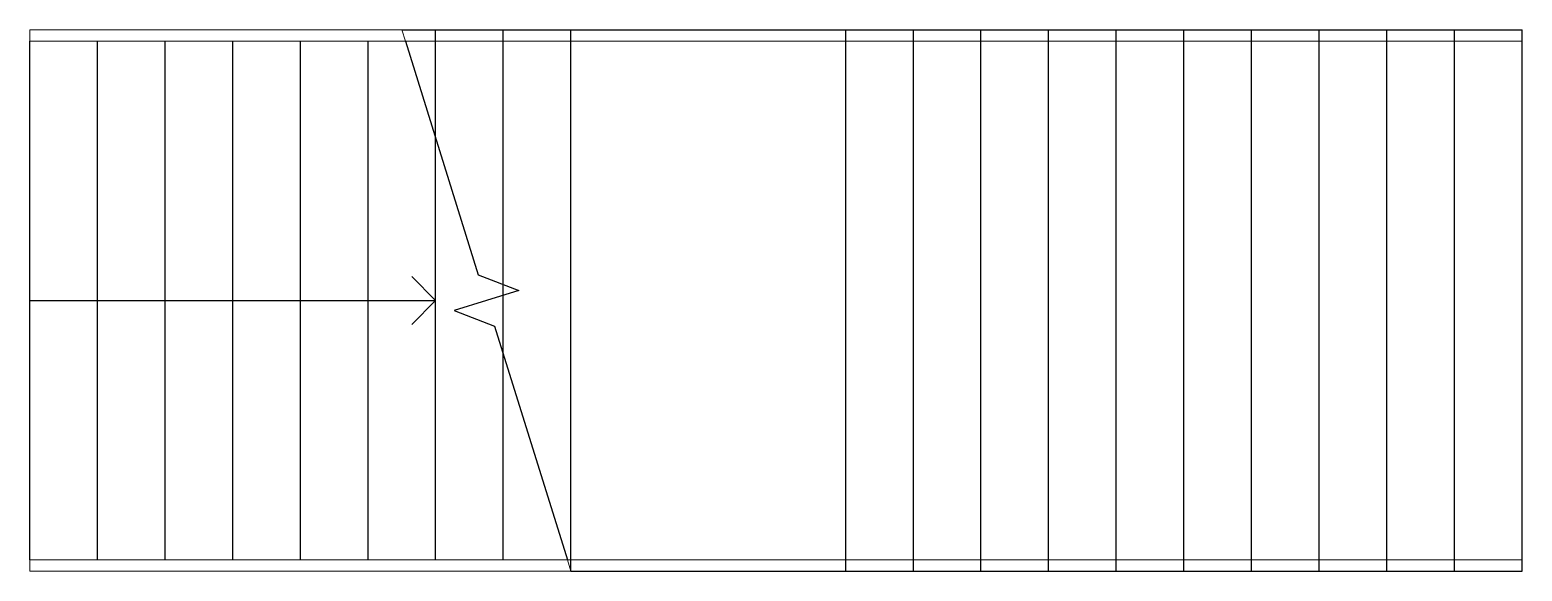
# Model space of a CAD drawing. Header units: inches. Extents: x -460 to 10305, y -938 to 5356.
# Drawn here: x -393 to -128.3, y 587.3 to 683.3 of the extents above; entities that cross this region are included whole.
import ezdxf

# ---------------------------------------------------------------- set-up
doc = ezdxf.new("R2010")
doc.units = ezdxf.units.IN
doc.header["$MEASUREMENT"] = 0
doc.layers.add('01-0263-G-DWG-BFP-ARCH$0$SP-GUARDRAIL', color=160, linetype='Continuous', lineweight=9)
doc.layers.add('01-0263-G-DWG-BFP-ARCH$0$SP-STAIRS', color=1, linetype='Continuous')
doc.layers.add('01-0263-G-DWG-BFP-ARCH$0$SP-TEXT', color=72, linetype='Continuous')

# ---------------------------------------------------------------- blocks, each defined once
blk = doc.blocks.new('01-0263-G-DWG-BFP-ARCH', base_point=(1295.16, 1352.86))
at = {"layer": '01-0263-G-DWG-BFP-ARCH$0$SP-GUARDRAIL'}
for p, q in [((901.85, 2032.86), (967.85, 2032.86)), ((901.85, 2030.86), (901.85, 2032.86)), ((901.85, 2030.86), (968.48, 2030.86)), ((968.48, 2030.86), (967.85, 2032.86)), ((967.85, 2032.86), (997.85, 2032.86)), ((968.48, 2030.86), (997.85, 2030.86)), ((997.85, 2032.86), (1034.6, 2032.86)), ((997.85, 2030.86), (1034.6, 2030.86)), ((1034.6, 2032.86), (1166.6, 2032.86)), ((1034.6, 2030.86), (1166.6, 2030.86)), ((1166.6, 2032.86), (1166.6, 2030.86)), ((901.85, 1938.86), (997.23, 1938.86)), ((901.85, 1936.86), (901.85, 1938.86)), ((997.85, 1936.86), (997.23, 1938.86)), ((997.23, 1938.86), (997.85, 1938.86)), ((997.85, 1938.86), (1034.6, 1938.86)), ((1034.6, 1938.86), (1166.6, 1938.86)), ((1166.6, 1938.86), (1166.6, 1936.86)), ((901.85, 1936.86), (997.85, 1936.86)), ((997.85, 1936.86), (1034.6, 1936.86)), ((1034.6, 1936.86), (1166.6, 1936.86))]:
    blk.add_line(p, q, dxfattribs=at)
at = {"layer": '01-0263-G-DWG-BFP-ARCH$0$SP-STAIRS'}
for p, q in [((901.85, 1938.86), (901.85, 2030.86)), ((913.85, 1938.86), (913.85, 2030.86)), ((925.85, 1938.86), (925.85, 2030.86)), ((937.85, 1938.86), (937.85, 2030.86)), ((949.85, 1938.86), (949.85, 2030.86)), ((961.85, 1938.86), (961.85, 2030.86)), ((967.85, 2032.86), (997.85, 2032.86)), ((968.48, 2030.86), (981.42, 1989.44)), ((973.85, 2013.66), (973.85, 2032.86)), ((985.85, 1987.72), (985.85, 2032.86)), ((997.85, 1936.86), (997.85, 2032.86)), ((997.85, 2032.86), (1046.6, 2032.86)), ((1046.6, 1936.86), (1046.6, 2032.86)), ((1046.6, 2032.86), (1166.6, 2032.86)), ((1058.6, 1936.86), (1058.6, 2032.86)), ((1070.6, 1936.86), (1070.6, 2032.86)), ((1082.6, 1936.86), (1082.6, 2032.86)), ((1094.6, 1936.86), (1094.6, 2032.86)), ((1106.6, 1936.86), (1106.6, 2032.86)), ((1118.6, 1936.86), (1118.6, 2032.86)), ((1130.6, 1936.86), (1130.6, 2032.86)), ((1142.6, 1936.86), (1142.6, 2032.86)), ((1154.6, 1936.86), (1154.6, 2032.86)), ((1166.6, 1936.86), (1166.6, 2032.86)), ((973.85, 1938.86), (973.85, 2013.66)), ((981.42, 1989.44), (988.58, 1986.65)), ((988.58, 1986.65), (977.12, 1983.07)), ((985.85, 1985.8), (985.85, 1987.72)), ((985.85, 1975.26), (985.85, 1985.8)), ((977.12, 1983.07), (984.28, 1980.28)), ((984.28, 1980.28), (997.23, 1938.86)), ((985.85, 1938.86), (985.85, 1975.26)), ((997.85, 1936.86), (1046.6, 1936.86)), ((1046.6, 1936.86), (1166.6, 1936.86))]:
    blk.add_line(p, q, dxfattribs=at)
at = {"layer": '01-0263-G-DWG-BFP-ARCH$0$SP-TEXT'}
for p in [(969.61, 1989.11), (901.85, 1984.86), (969.61, 1980.62)]:
    blk.add_line(p, (973.85, 1984.86), dxfattribs=at)

msp = doc.modelspace()

# ---------------------------------------------------------------- block references
msp.add_blockref('01-0263-G-DWG-BFP-ARCH', (0.26, 3.26))

doc.saveas('drawing.dxf')
